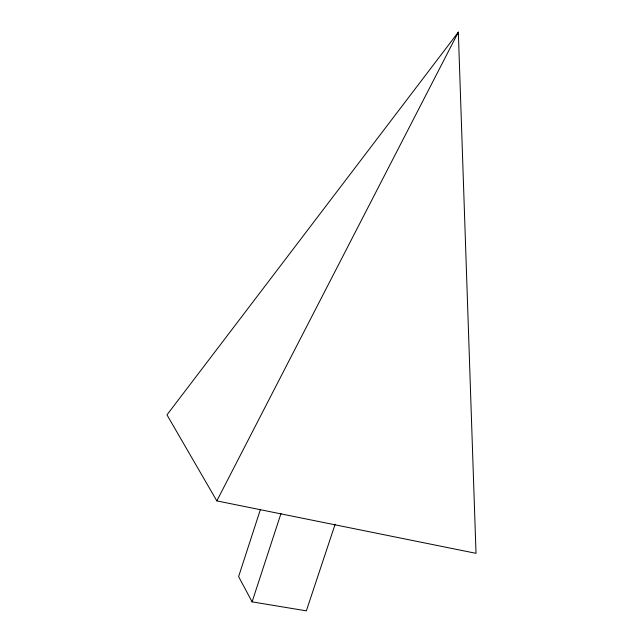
<?xml version="1.0" encoding="UTF-8"?>
<svg xmlns="http://www.w3.org/2000/svg" width="643" height="643" viewBox="0 0 643 643"><rect width="100%" height="100%" fill="white"/><g stroke="black" fill="none" stroke-linecap="round" stroke-linejoin="round"><path stroke-width="0.96" d="M457.977 34.127L458.338 32.15L166.979 414.864L216.828 500.897L476.021 553.334L458.338 32.15L216.828 500.897M260.238 510.028L238.609 576.594L252.096 601.856L306.349 610.85L335.164 524.158M252.096 601.856L281.015 513.419"/></g></svg>
